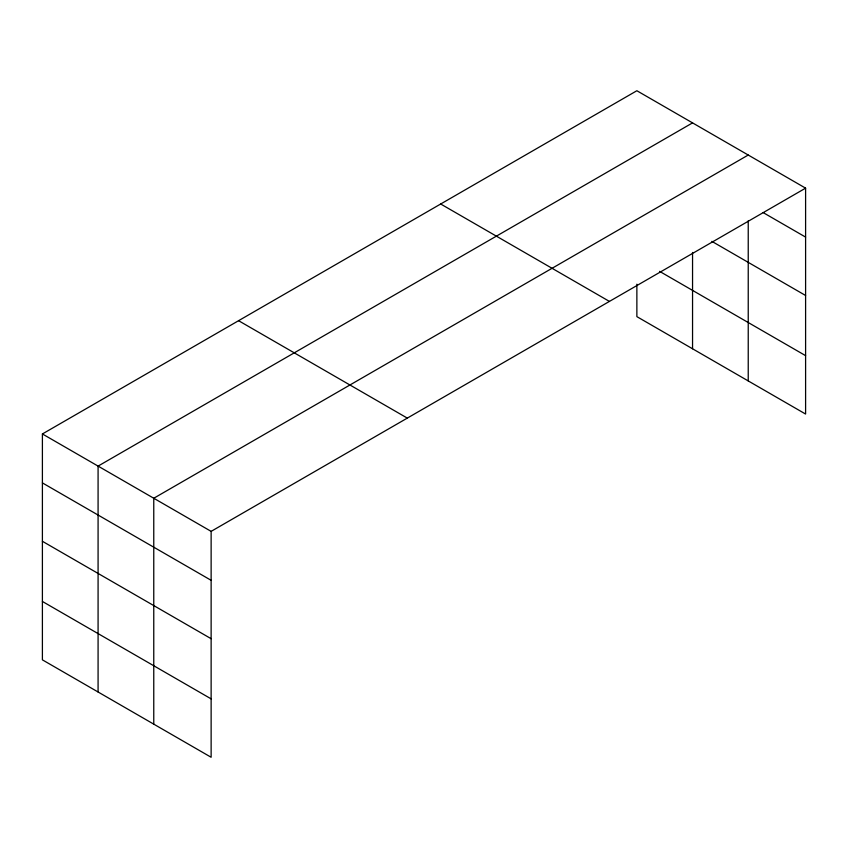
<?xml version="1.0" encoding="UTF-8"?>
<svg xmlns="http://www.w3.org/2000/svg" width="848" height="848" viewBox="0 0 848 848"><rect width="100%" height="100%" fill="white"/><g stroke="black" fill="none" stroke-linecap="round" stroke-linejoin="round"><path stroke-width="1.27" d="M42.4 433.953L211.131 531.367L211.131 757.264L42.4 659.85L42.4 433.953L636.869 90.736L805.6 188.15L805.6 414.047L636.869 316.633L636.869 284.186M692.551 122.886L98.082 466.103L98.082 691.989M748.233 155.036L153.764 498.253L153.764 724.139M211.131 531.367L805.6 188.15M763.147 212.583L805.6 237.101M711.875 241.373L805.6 295.486M659.596 271.36L805.6 355.651M440.695 204.008L609.426 301.411M238.574 320.692L407.305 418.106M42.4 482.894L211.131 580.308M42.4 541.289L211.131 638.703M42.4 601.455L211.131 698.869M748.233 220.84L748.233 380.922M692.551 252.46L692.551 348.772"/></g></svg>
